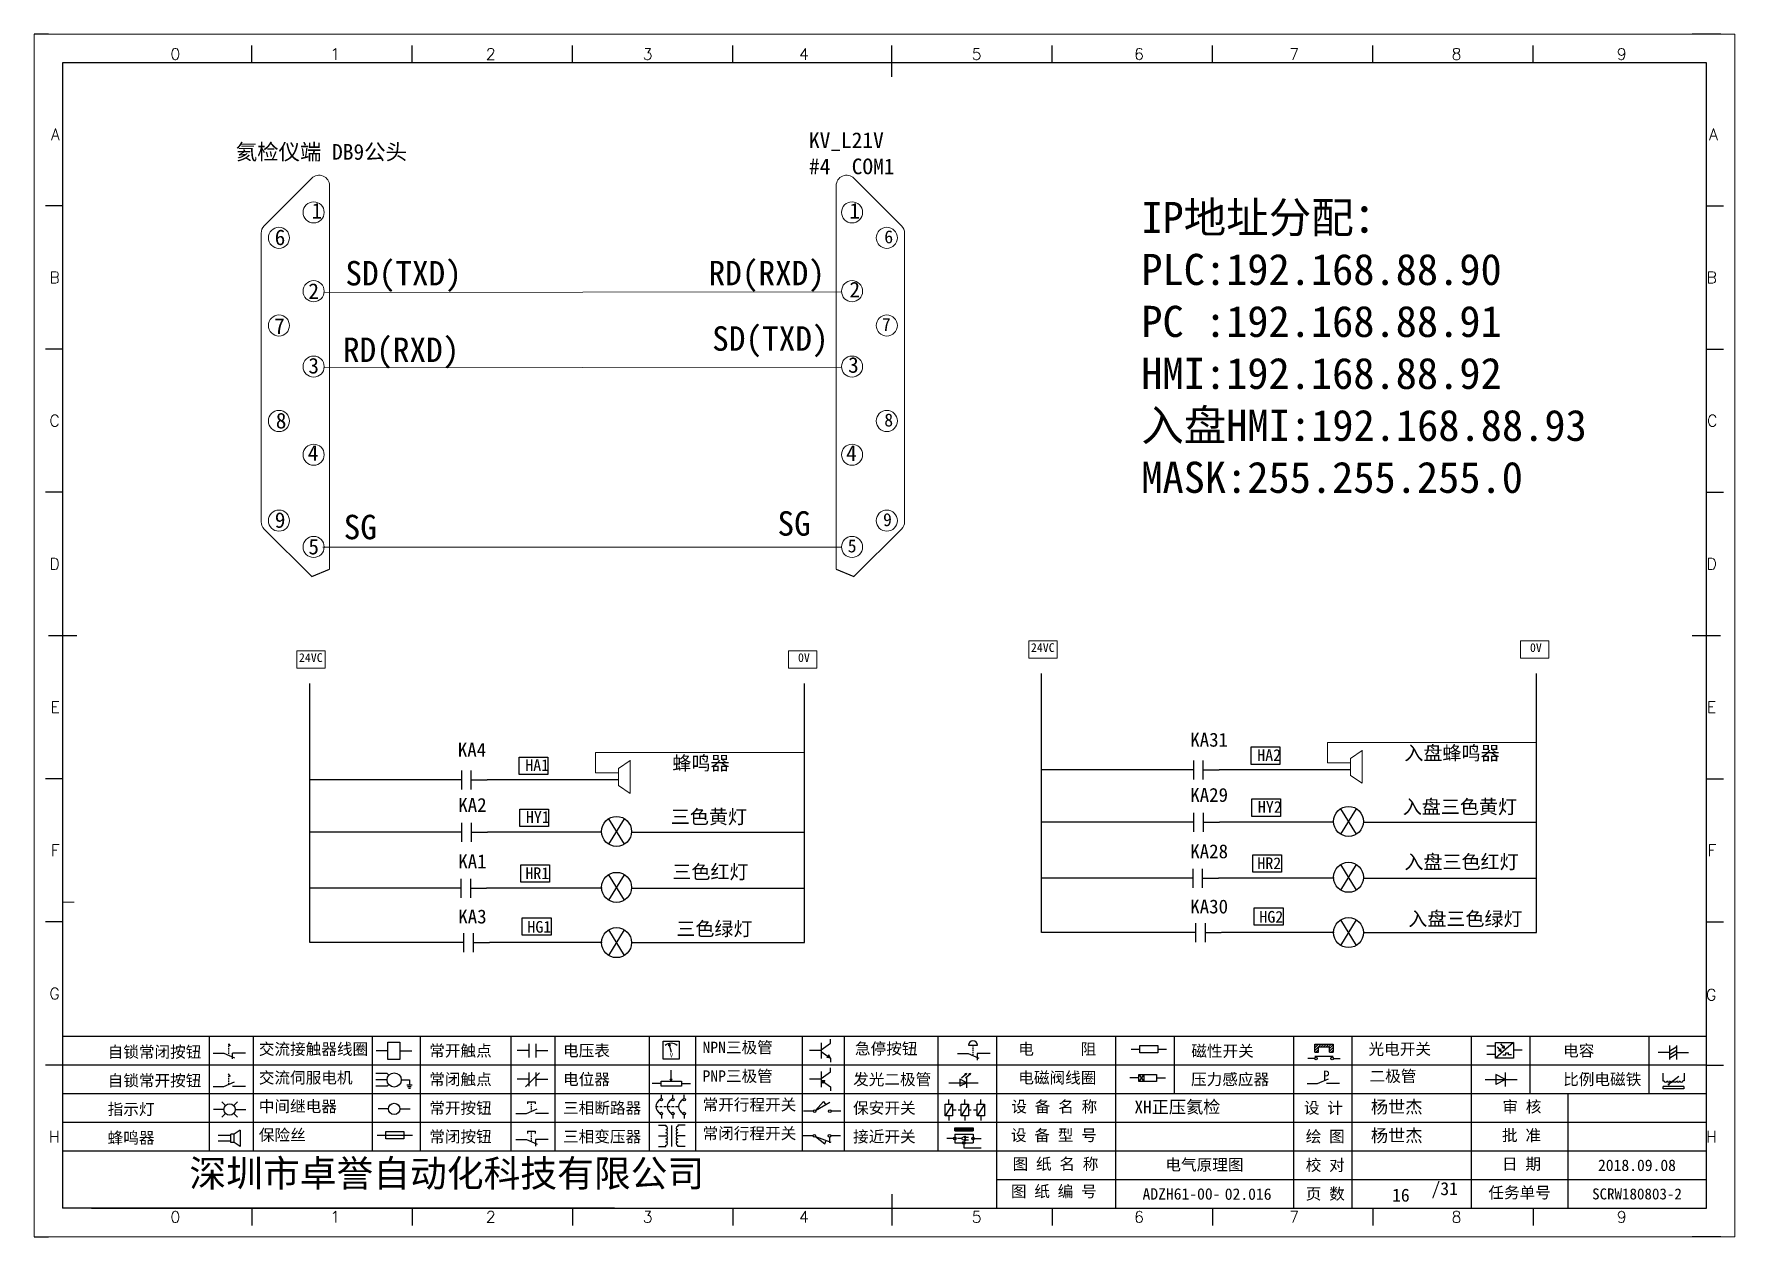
# Model space of a CAD drawing. Header units: millimetres. Extents: x 15130 to 37766, y 5931 to 11073.
# Drawn here: x 22951.5 to 23278.9, y 9420.4 to 9652 of the extents above; entities that cross this region are included whole.
import ezdxf
from ezdxf.enums import TextEntityAlignment as Align

# ---------------------------------------------------------------- set-up
doc = ezdxf.new("R2010")
doc.units = ezdxf.units.MM
doc.layers.add('AE_BOR', color=1, linetype='Continuous')
doc.layers.add('MISC', color=2, linetype='Continuous')
doc.styles.get("Standard").update_dxf_attribs({"font": ''})
doc.styles.add('WD', font='romans.shx', dxfattribs={"bigfont": 'gbcbig.shx'})
doc.styles.add('样式 0', font='')
doc.styles.add('汉字', font='')
doc.styles.get('Standard').set_extended_font_data('SimSun')
doc.styles.get('样式 0').set_extended_font_data('KaiTi_GB2312')
doc.styles.get('汉字').set_extended_font_data('新宋体')

# ---------------------------------------------------------------- blocks, each defined once
blk = doc.blocks.new('磁性开关')
at = {"linetype": 'ByBlock'}
h = blk.add_hatch(dxfattribs=at)
h.set_pattern_fill('ANSI31', color=256, scale=0.1, style=0)
h.paths.add_polyline_path([(-1910.88, -776.69), (-1910.88, -775.29), (-1907.69, -775.29), (-1907.69, -776.69), (-1908.31, -776.69), (-1908.31, -775.79), (-1910.25, -775.79), (-1910.25, -776.69)])
for p, q in [((-1910.91, -777.81), (-1912.09, -777.81)), ((-1910.88, -776.69), (-1910.88, -775.29)), ((-1910.88, -775.29), (-1907.69, -775.29)), ((-1910.88, -776.69), (-1910.25, -776.69)), ((-1910.88, -777.39), (-1907.69, -777.39)), ((-1910.25, -776.69), (-1910.25, -775.79)), ((-1910.25, -775.79), (-1908.31, -775.79)), ((-1908.31, -776.69), (-1908.31, -775.79)), ((-1908.31, -776.69), (-1907.69, -776.69)), ((-1907.69, -775.29), (-1907.69, -776.69)), ((-1907.66, -777.81), (-1906.48, -777.81))]:
    blk.add_line(p, q, dxfattribs=at)
for centre in [(-1910.68, -777.81), (-1907.88, -777.81)]:
    blk.add_circle(centre, 0.225, dxfattribs=at)
blk = doc.blocks.new('*U8')
at = {"linetype": 'ByBlock'}
for p, q in [((-1909.23, -780.45), (-1909.23, -780.67)), ((-1909.23, -780.45), (-1908.92, -780.84)), ((-1909.23, -780.84), (-1909.23, -781.05)), ((-1911.92, -782.07), (-1910.06, -782.07)), ((-1910.06, -782.07), (-1908.18, -782.88)), ((-1909.23, -781.23), (-1909.23, -781.44)), ((-1909.23, -781.61), (-1909.23, -781.83)), ((-1909.23, -782), (-1909.23, -782.21)), ((-1909.23, -782.38), (-1909.23, -782.43)), ((-1908.52, -783.07), (-1908.52, -782.07)), ((-1906.25, -782.07), (-1908.52, -782.07))]:
    blk.add_line(p, q, dxfattribs=at)
blk = doc.blocks.new('*U11')
at = {"linetype": 'ByBlock'}
for p, q in [((-1911.92, -792.89), (-1910.06, -792.89)), ((-1910.06, -792.89), (-1908.18, -792.08)), ((-1908.88, -791.17), (-1909.23, -790.71)), ((-1909.23, -790.71), (-1909.23, -790.92)), ((-1909.23, -791.09), (-1909.23, -791.31)), ((-1909.23, -791.48), (-1909.23, -791.69)), ((-1909.23, -791.86), (-1909.23, -792.08)), ((-1909.23, -792.25), (-1909.23, -792.47)), ((-1906.25, -792.89), (-1908.52, -792.89))]:
    blk.add_line(p, q, dxfattribs=at)
blk = doc.blocks.new('蜂鸣器')
at = {"linetype": 'ByBlock'}
for p, q in [((-1907.17, -795.53), (-1908.25, -796.26)), ((-1907.17, -795.53), (-1907.17, -798.41)), ((-1908.8, -796.48), (-1911.01, -796.48)), ((-1908.8, -797.46), (-1911.01, -797.46)), ((-1908.25, -796.26), (-1908.8, -796.26)), ((-1908.8, -797.68), (-1908.8, -796.26)), ((-1908.25, -797.68), (-1908.8, -797.68)), ((-1908.25, -797.68), (-1908.25, -796.26)), ((-1907.17, -798.41), (-1908.25, -797.68))]:
    blk.add_line(p, q, dxfattribs=at)
blk = doc.blocks.new('指示灯')
at = {"linetype": 'ByBlock'}
for p, q in [((-1854.25, -776.92), (-1856.06, -776.92)), ((-1854.62, -775.59), (-1853.97, -776.23)), ((-1854.62, -778.25), (-1853.97, -777.61)), ((-1851.9, -775.59), (-1852.54, -776.23)), ((-1851.9, -778.25), (-1852.54, -777.61)), ((-1852.26, -776.92), (-1850.45, -776.92))]:
    blk.add_line(p, q, dxfattribs=at)
blk.add_circle((-1853.26, -776.92), 0.992, dxfattribs=at)
blk = doc.blocks.new('光电开关')
at = {"linetype": 'ByBlock'}
h = blk.add_hatch(dxfattribs=at)
h.set_pattern_fill('ANSI31', color=256, scale=0.01, style=0)
h.set_pattern_definition([(45, (0.172267, 0), (-0.0224506403, 0.0224506403), [])])
h.paths.add_polyline_path([(-1882.44, -776.34), (-1882.5, -775.91), (-1882.68, -776.07)])
h.paths.add_polyline_path([(-1882.86, -776.23), (-1882.44, -776.34), (-1882.68, -776.07)])
h.paths.add_polyline_path([(-1883.05, -776.88), (-1883.11, -776.45), (-1883.29, -776.61)])
h.paths.add_polyline_path([(-1883.47, -776.77), (-1883.05, -776.88), (-1883.29, -776.61)])
for p, q in [((-1884.01, -775.96), (-1885.56, -775.96)), ((-1884.01, -777.39), (-1885.56, -777.39)), ((-1880.91, -775.3), (-1884.01, -778.05)), ((-1883.75, -776.09), (-1883.05, -776.88)), ((-1883.11, -776.45), (-1883.47, -776.77)), ((-1883.05, -776.88), (-1883.47, -776.77)), ((-1883.14, -775.55), (-1882.44, -776.34)), ((-1883.05, -776.88), (-1883.11, -776.45)), ((-1882.5, -775.91), (-1882.86, -776.23)), ((-1882.44, -776.34), (-1882.86, -776.23)), ((-1882.78, -777.47), (-1882.23, -777.47)), ((-1882.44, -776.34), (-1882.5, -775.91)), ((-1882.23, -777.47), (-1882.23, -777.14)), ((-1882.23, -777.14), (-1881.78, -777.14)), ((-1881.78, -777.47), (-1881.78, -777.14)), ((-1881.23, -777.47), (-1881.78, -777.47)), ((-1879.37, -776.67), (-1880.91, -776.67))]:
    blk.add_line(p, q, dxfattribs=at)
blk.add_lwpolyline([(-1884.01, -775.3), (-1880.91, -775.3), (-1880.91, -778.05), (-1884.01, -778.05)], close=True, dxfattribs=at)
blk = doc.blocks.new('交流接触器线圈')
at = {"linetype": 'ByBlock'}
for p, q in [((-1880.82, -781.77), (-1882.87, -781.77)), ((-1878.72, -781.77), (-1876.67, -781.77))]:
    blk.add_line(p, q, dxfattribs=at)
blk.add_lwpolyline([(-1880.82, -780.28), (-1878.72, -780.28), (-1878.72, -783.26), (-1880.82, -783.26)], close=True, dxfattribs=at)
blk = doc.blocks.new('交流伺服电机')
at = {"linetype": 'ByBlock'}
for p, q in [((-1880.97, -785.75), (-1882.94, -785.75)), ((-1880.97, -786.85), (-1882.94, -786.85)), ((-1880.97, -785.75), (-1880.65, -786.03)), ((-1878.49, -786.85), (-1877.07, -786.85)), ((-1877.07, -786.85), (-1877.07, -787.72)), ((-1880.97, -787.94), (-1882.94, -787.94)), ((-1880.97, -787.94), (-1880.65, -787.67)), ((-1877.54, -787.72), (-1876.59, -787.72)), ((-1877.38, -788.01), (-1876.75, -788.01)), ((-1877.23, -788.29), (-1876.9, -788.29))]:
    blk.add_line(p, q, dxfattribs=at)
blk.add_circle((-1879.73, -786.85), 1.24, dxfattribs=at)
blk = doc.blocks.new('中间继电器')
at = {"linetype": 'ByBlock'}
for p, q in [((-1880.72, -791.92), (-1882.54, -791.92)), ((-1878.74, -791.92), (-1876.92, -791.92))]:
    blk.add_line(p, q, dxfattribs=at)
blk.add_circle((-1879.73, -791.92), 0.992, dxfattribs=at)
blk = doc.blocks.new('保险丝')
at = {"linetype": 'ByBlock'}
blk.add_line((-1882.72, -796.49), (-1876.55, -796.49), dxfattribs=at)
blk.add_lwpolyline([(-1881.2, -795.86), (-1878.06, -795.86), (-1878.06, -797.12), (-1881.2, -797.12)], close=True, dxfattribs=at)
blk = doc.blocks.new('常开按钮')
at = {"linetype": 'ByBlock'}
for p, q in [((-1910.06, -787.73), (-1908.18, -786.93)), ((-1909.9, -785.68), (-1908.56, -785.68)), ((-1909.9, -785.68), (-1909.9, -786.07)), ((-1909.23, -785.68), (-1909.23, -785.89)), ((-1909.23, -786.06), (-1909.23, -786.28)), ((-1909.23, -786.45), (-1909.23, -786.67)), ((-1909.23, -786.84), (-1909.23, -787.05)), ((-1908.56, -785.68), (-1908.56, -786.07)), ((-1911.92, -787.73), (-1910.06, -787.73)), ((-1909.23, -787.22), (-1909.23, -787.38)), ((-1906.25, -787.73), (-1908.52, -787.73))]:
    blk.add_line(p, q, dxfattribs=at)
blk = doc.blocks.new('常开触点')
at = {"linetype": 'ByBlock'}
for p, q in [((-1853.82, -782.99), (-1853.82, -780.56)), ((-1852.6, -782.99), (-1852.6, -780.56)), ((-1853.82, -781.77), (-1855.88, -781.77)), ((-1852.6, -781.77), (-1850.55, -781.77))]:
    blk.add_line(p, q, dxfattribs=at)
blk = doc.blocks.new('常闭触点')
at = {"linetype": 'ByBlock'}
for p, q in [((-1853.82, -786.77), (-1855.88, -786.77)), ((-1852.01, -785.66), (-1854.43, -788.1)), ((-1853.82, -787.99), (-1853.82, -785.56)), ((-1852.6, -787.99), (-1852.6, -785.56)), ((-1852.6, -786.77), (-1850.55, -786.77))]:
    blk.add_line(p, q, dxfattribs=at)
blk = doc.blocks.new('常闭按钮')
at = {"linetype": 'ByBlock'}
for p, q in [((-1856.13, -792.28), (-1854.28, -792.28)), ((-1854.28, -792.28), (-1852.4, -793.09)), ((-1854.11, -790.83), (-1852.77, -790.83)), ((-1854.11, -790.83), (-1854.11, -791.22)), ((-1853.44, -790.83), (-1853.44, -791.04)), ((-1853.44, -791.21), (-1853.44, -791.43)), ((-1853.44, -791.6), (-1853.44, -791.82)), ((-1853.44, -791.99), (-1853.44, -792.2)), ((-1853.44, -792.37), (-1853.44, -792.53)), ((-1852.77, -790.83), (-1852.77, -791.22)), ((-1850.47, -792.28), (-1852.73, -792.28)), ((-1852.73, -792.28), (-1852.73, -793.43))]:
    blk.add_line(p, q, dxfattribs=at)
blk = doc.blocks.new('电磁阀线圈')
at = {"linetype": 'ByBlock'}
for p, q in [((-1854.61, -795.92), (-1853.75, -797.16)), ((-1853.75, -795.92), (-1854.61, -797.16)), ((-1853.75, -795.92), (-1853.75, -797.16)), ((-1854.61, -796.54), (-1856.17, -796.54)), ((-1851.53, -796.54), (-1849.97, -796.54))]:
    blk.add_line(p, q, dxfattribs=at)
blk.add_lwpolyline([(-1854.61, -795.92), (-1851.53, -795.92), (-1851.53, -797.16), (-1854.61, -797.16)], close=True, dxfattribs=at)
blk = doc.blocks.new('电压表')
at = {"linetype": 'ByBlock'}
for p, q in [((-1814.84, -780.75), (-1814.91, -781.13)), ((-1814.6, -781.05), (-1814.91, -781.13)), ((-1814.84, -780.75), (-1814.46, -782.26)), ((-1814.84, -780.75), (-1814.6, -781.05))]:
    blk.add_line(p, q, dxfattribs=at)
blk.add_lwpolyline([(-1815.84, -780.34), (-1813.07, -780.34), (-1813.07, -783.49), (-1815.84, -783.49)], close=True, dxfattribs=at)
blk.add_arc((-1814.46, -782.26), 1.56, 46.8313, 133.1687, dxfattribs=at)
at = {"linetype": 'ByBlock', "insert": (-1814.7, -782.39), "char_height": 0.75, "width": 0.6768, "attachment_point": 1}
blk.add_mtext('V', dxfattribs=at)
blk = doc.blocks.new('电位器')
at = {"linetype": 'ByBlock'}
for p, q in [((-1814.45, -787.3), (-1814.62, -786.96)), ((-1814.62, -786.96), (-1814.27, -786.96)), ((-1814.45, -787.3), (-1814.45, -785.39)), ((-1814.45, -787.3), (-1814.27, -786.96)), ((-1816.21, -787.75), (-1817.79, -787.75)), ((-1812.68, -787.75), (-1811.1, -787.75))]:
    blk.add_line(p, q, dxfattribs=at)
blk.add_lwpolyline([(-1816.21, -787.3), (-1812.68, -787.3), (-1812.68, -788.2), (-1816.21, -788.2)], close=True, dxfattribs=at)
blk = doc.blocks.new('三相断路器')
at = {"linetype": 'ByBlock'}
for p, q in [((-1816.17, -790.33), (-1816.17, -789.7)), ((-1814.17, -790.33), (-1814.17, -789.7)), ((-1812.18, -790.33), (-1812.18, -789.7)), ((-1817.14, -791.74), (-1816.72, -791.74)), ((-1816.45, -791.74), (-1816.03, -791.74)), ((-1815.76, -791.74), (-1815.34, -791.74)), ((-1815.07, -791.74), (-1814.65, -791.74)), ((-1814.38, -791.74), (-1813.96, -791.74)), ((-1813.69, -791.74), (-1813.27, -791.74)), ((-1816.17, -793.19), (-1816.17, -793.83)), ((-1814.17, -793.19), (-1814.17, -793.83)), ((-1812.18, -793.19), (-1812.18, -793.83))]:
    blk.add_line(p, q, dxfattribs=at)
for centre in [(-1816.17, -790.55), (-1816.17, -792.98), (-1814.17, -790.55), (-1814.17, -792.98), (-1812.18, -790.55), (-1812.18, -792.98)]:
    blk.add_circle(centre, 0.219, dxfattribs=at)
for centre in [(-1815.81, -791.74), (-1813.82, -791.74), (-1811.83, -791.74)]:
    blk.add_arc(centre, 1.32, 115.5791, 244.4209, dxfattribs=at)
blk = doc.blocks.new('三相变压器')
at = {"linetype": 'ByBlock'}
for p, q in [((-1816.69, -795.03), (-1815.37, -795.03)), ((-1815.37, -795.03), (-1815.37, -795.24)), ((-1814.34, -798.7), (-1814.34, -795.04)), ((-1812, -795.03), (-1813.32, -795.03)), ((-1813.32, -795.03), (-1813.32, -795.24)), ((-1816.69, -796.87), (-1815.37, -796.87)), ((-1816.69, -798.71), (-1815.37, -798.71)), ((-1815.37, -798.71), (-1815.37, -798.5)), ((-1812, -796.87), (-1813.32, -796.87)), ((-1813.32, -798.71), (-1813.32, -798.5)), ((-1812, -798.71), (-1813.32, -798.71))]:
    blk.add_line(p, q, dxfattribs=at)
for centre, start, end in [((-1815.37, -795.51), 270, 90), ((-1815.37, -796.06), 270, 90), ((-1813.32, -795.51), 90, 270), ((-1813.32, -796.06), 90, 270), ((-1815.37, -796.6), 270, 90), ((-1815.37, -797.14), 270, 90), ((-1815.37, -797.68), 270, 90), ((-1815.37, -798.23), 270, 90), ((-1813.32, -796.6), 90, 270), ((-1813.32, -797.14), 90, 270), ((-1813.32, -797.68), 90, 270), ((-1813.32, -798.23), 90, 270)]:
    blk.add_arc(centre, 0.271, start, end, dxfattribs=at)
blk = doc.blocks.new('压力感应器')
at = {"linetype": 'ByBlock'}
for p, q in [((-1817.44, -777.73), (-1815.59, -777.73)), ((-1815.59, -777.73), (-1813.71, -776.93)), ((-1811.78, -777.73), (-1814.05, -777.73))]:
    blk.add_line(p, q, dxfattribs=at)
at = {"linetype": 'ByBlock', "insert": (-1814.65, -775.48), "char_height": 1.68, "width": 1.2242, "attachment_point": 1}
blk.add_mtext('{\\fNSimSun|b0|i0|c134|p49;P}', dxfattribs=at)
blk = doc.blocks.new('二极管')
at = {"linetype": 'ByBlock'}
for p, q in [((-1787.52, -776.77), (-1781.92, -776.77)), ((-1783.97, -776.77), (-1785.69, -775.9)), ((-1785.69, -775.9), (-1785.69, -777.65)), ((-1783.97, -776.77), (-1785.69, -777.65)), ((-1783.97, -777.99), (-1783.97, -775.56))]:
    blk.add_line(p, q, dxfattribs=at)
blk = doc.blocks.new('NPN三极管')
at = {"linetype": 'ByBlock'}
for p, q in [((-1785.73, -780.61), (-1785.73, -783.32)), ((-1785.73, -781.82), (-1784.15, -780.66)), ((-1784.15, -780.66), (-1784.15, -779.98)), ((-1785.73, -781.97), (-1787.81, -781.97)), ((-1785.73, -782.11), (-1784.15, -783.27)), ((-1784.41, -782.73), (-1784.74, -783.18)), ((-1784.15, -783.27), (-1784.74, -783.18)), ((-1784.15, -783.27), (-1784.41, -782.73)), ((-1784.15, -783.27), (-1784.15, -783.96))]:
    blk.add_line(p, q, dxfattribs=at)
blk = doc.blocks.new('PNP三极管')
at = {"linetype": 'ByBlock'}
for p, q in [((-1784.9, -786.74), (-1786.98, -786.74)), ((-1784.9, -785.38), (-1784.9, -788.09)), ((-1784.9, -786.59), (-1783.32, -785.43)), ((-1784.9, -786.88), (-1783.32, -788.04)), ((-1784.9, -786.88), (-1784.31, -786.97)), ((-1784.9, -786.88), (-1784.64, -787.42)), ((-1784.31, -786.97), (-1784.64, -787.42)), ((-1783.32, -785.43), (-1783.32, -784.75)), ((-1783.32, -788.04), (-1783.32, -788.73))]:
    blk.add_line(p, q, dxfattribs=at)
blk = doc.blocks.new('常开行程开关')
at = {"linetype": 'ByBlock'}
for p, q in [((-1786.29, -792.3), (-1788.01, -792.3)), ((-1785.89, -792.17), (-1784.52, -790.62)), ((-1785.89, -792.17), (-1783.43, -790.72)), ((-1784.52, -790.62), (-1784.19, -791.17)), ((-1781.48, -792.3), (-1783.21, -792.3))]:
    blk.add_line(p, q, dxfattribs=at)
for centre in [(-1786.07, -792.3), (-1783.42, -792.3)]:
    blk.add_circle(centre, 0.219, dxfattribs=at)
blk = doc.blocks.new('常闭行程开关')
at = {"linetype": 'ByBlock'}
for p, q in [((-1786.34, -796.62), (-1788.07, -796.62)), ((-1785.93, -796.72), (-1783.25, -797.7)), ((-1785.93, -796.72), (-1784.3, -798)), ((-1784.3, -798), (-1784.08, -797.4)), ((-1783.48, -796.84), (-1783.48, -797.85)), ((-1781.54, -796.62), (-1783.26, -796.62))]:
    blk.add_line(p, q, dxfattribs=at)
for centre in [(-1786.12, -796.62), (-1783.48, -796.62)]:
    blk.add_circle(centre, 0.219, dxfattribs=at)
blk = doc.blocks.new('电容')
at = {"linetype": 'ByBlock'}
for p, q in [((-1756.08, -782.99), (-1756.08, -780.56)), ((-1754.86, -780.79), (-1756.08, -781.55)), ((-1754.86, -782.99), (-1754.86, -780.56)), ((-1756.08, -781.77), (-1758.13, -781.77)), ((-1754.86, -781.44), (-1756.08, -782.2)), ((-1754.86, -781.99), (-1756.08, -782.75)), ((-1754.86, -781.77), (-1752.81, -781.77))]:
    blk.add_line(p, q, dxfattribs=at)
blk = doc.blocks.new('发光二极管')
at = {"linetype": 'ByBlock'}
for p, q in [((-1758.01, -786.77), (-1752.89, -786.77)), ((-1754.84, -786.77), (-1756.04, -786.16)), ((-1756.04, -786.16), (-1756.04, -787.39)), ((-1754.84, -786.77), (-1756.04, -787.39)), ((-1755.78, -785.92), (-1754.89, -785.14)), ((-1754.89, -785.14), (-1755.2, -785.22)), ((-1755.2, -785.22), (-1755.01, -785.43)), ((-1755.08, -785.92), (-1754.18, -785.14)), ((-1754.89, -785.14), (-1755.01, -785.43)), ((-1754.84, -787.63), (-1754.84, -785.92)), ((-1754.18, -785.14), (-1754.49, -785.22)), ((-1754.49, -785.22), (-1754.31, -785.43)), ((-1754.18, -785.14), (-1754.31, -785.43))]:
    blk.add_line(p, q, dxfattribs=at)
blk = doc.blocks.new('比例电磁阀')
at = {"linetype": 'ByBlock'}
for p, q in [((-1757.26, -775.38), (-1757.26, -776.71)), ((-1757.26, -776.71), (-1757.05, -776.71)), ((-1753.6, -777.73), (-1757.25, -777.73)), ((-1757.25, -778.13), (-1757.25, -777.73)), ((-1753.6, -778.13), (-1757.25, -778.13)), ((-1754.5, -775.98), (-1756.35, -777.44)), ((-1756.35, -777.44), (-1756.25, -777.25)), ((-1756.35, -777.44), (-1756.15, -777.38)), ((-1756.15, -777.38), (-1756.25, -777.25)), ((-1753.58, -776.71), (-1753.8, -776.71)), ((-1753.6, -777.73), (-1753.6, -778.13)), ((-1753.58, -775.38), (-1753.58, -776.71))]:
    blk.add_line(p, q, dxfattribs=at)
for centre in [(-1756.78, -776.71), (-1756.24, -776.71), (-1755.7, -776.71), (-1755.15, -776.71), (-1754.61, -776.71), (-1754.07, -776.71)]:
    blk.add_arc(centre, 0.271, 180, 0, dxfattribs=at)
blk = doc.blocks.new('保安开关')
at = {"linetype": 'ByBlock'}
for p, q in [((-1757.96, -790.79), (-1757.96, -789.97)), ((-1755.17, -790.79), (-1755.17, -789.97)), ((-1752.39, -790.79), (-1752.39, -789.97)), ((-1757.33, -790.79), (-1758.6, -792.81)), ((-1757.96, -792.81), (-1757.96, -793.62)), ((-1757.33, -791.8), (-1756.72, -791.8)), ((-1756.35, -791.8), (-1755.89, -791.8)), ((-1754.54, -790.79), (-1755.81, -792.81)), ((-1755.17, -792.81), (-1755.17, -793.62)), ((-1754.52, -791.8), (-1754.06, -791.8)), ((-1753.69, -791.8), (-1753.08, -791.8)), ((-1751.75, -790.79), (-1753.02, -792.81)), ((-1752.39, -792.81), (-1752.39, -793.62))]:
    blk.add_line(p, q, dxfattribs=at)
for points in [[(-1758.6, -790.79), (-1757.33, -790.79), (-1757.33, -792.81), (-1758.6, -792.81)], [(-1755.81, -790.79), (-1754.54, -790.79), (-1754.54, -792.81), (-1755.81, -792.81)], [(-1753.02, -790.79), (-1751.75, -790.79), (-1751.75, -792.81), (-1753.02, -792.81)]]:
    blk.add_lwpolyline(points, close=True, dxfattribs=at)
blk = doc.blocks.new('接近开关')
at = {"linetype": 'ByBlock'}
h = blk.add_hatch(dxfattribs=at)
h.set_pattern_fill('ANSI31', color=256, scale=0.01, style=0)
h.set_pattern_definition([(45, (-89.131516, -30.795668), (-0.0224506403, 0.0224506403), [])])
h.paths.add_polyline_path([(-1516.96, -1123.35), (-1516.96, -1122.85), (-1513.76, -1122.85), (-1513.76, -1123.35)])
for p, q in [((-1517.18, -1124.71), (-1518.36, -1124.71)), ((-1516.96, -1123.35), (-1516.96, -1122.85)), ((-1516.96, -1122.85), (-1513.76, -1122.85)), ((-1516.96, -1123.35), (-1513.76, -1123.35)), ((-1516.96, -1123.95), (-1513.76, -1123.95)), ((-1516.96, -1123.95), (-1516.96, -1125.47)), ((-1516.96, -1125.47), (-1513.76, -1125.47)), ((-1515.91, -1124.71), (-1516.45, -1124.71)), ((-1515.11, -1124.31), (-1515.91, -1124.71)), ((-1515.11, -1125.11), (-1515.91, -1124.71)), ((-1515.33, -1124.53), (-1515.17, -1124.53)), ((-1515.33, -1124.88), (-1515.17, -1124.88)), ((-1515.25, -1124.45), (-1515.25, -1124.61)), ((-1515.11, -1124.31), (-1515.11, -1125.11)), ((-1515.11, -1124.48), (-1514.58, -1124.48)), ((-1515.11, -1124.94), (-1514.58, -1124.94)), ((-1513.76, -1122.85), (-1513.76, -1123.35)), ((-1513.76, -1123.95), (-1513.76, -1125.47)), ((-1513.54, -1124.71), (-1512.36, -1124.71)), ((-1515.36, -1125.69), (-1515.36, -1126.36)), ((-1515.36, -1126.36), (-1512.36, -1126.36))]:
    blk.add_line(p, q, dxfattribs=at)
for centre in [(-1516.96, -1124.71), (-1515.36, -1125.47), (-1513.76, -1124.71)]:
    blk.add_circle(centre, 0.225, dxfattribs=at)
blk = doc.blocks.new('电阻')
at = {"linetype": 'ByBlock'}
for p, q in [((-3.09, 0), (-1.57, 0)), ((1.57, 0), (3.09, 0))]:
    blk.add_line(p, q, dxfattribs=at)
blk.add_lwpolyline([(-1.57, 0.63), (1.57, 0.63), (1.57, -0.63), (-1.57, -0.63)], close=True, dxfattribs=at)
blk = doc.blocks.new('急停按钮')
at = {"linetype": 'ByBlock'}
for p, q in [((-1.86, 0), (0, 0)), ((0, 0), (1.88, -0.81)), ((0.06, 1.45), (1.61, 1.45)), ((0.83, 1.45), (0.83, 1.24)), ((0.83, 1.07), (0.83, 0.85)), ((0.83, 0.68), (0.83, 0.47)), ((0.83, 0.29), (0.83, 0.08)), ((3.81, 0), (1.54, 0)), ((1.54, 0), (1.54, -1.15)), ((0.83, -0.09), (0.83, -0.24))]:
    blk.add_line(p, q, dxfattribs=at)
blk.add_arc((0.83, 1.45), 0.774, 0, 180)
blk = doc.blocks.new('电控横A4')
for p, q in [((292, -5), (5, -5)), ((5, -5), (5, -205)), ((292, -205), (292, -5)), ((10.03, -205), (289.53, -205)), ((130.8, -205), (190.75, -205)), ((190.75, -205), (259.54, -205))]:
    blk.add_line(p, q)
at = {"lineweight": 9, "ltscale": 0.1}
for p, q in [((5, -151.57), (7, -151.57)), ((101.34, -205), (130.8, -205)), ((129.44, -205), (129.44, -205)), ((129.44, -205), (129.44, -205)), ((129.44, -205), (129.44, -205)), ((129.44, -205), (129.44, -205))]:
    blk.add_line(p, q, dxfattribs=at)
at = {"linetype": 'ByBlock'}
for p, q in [((292, -175), (5, -175)), ((292, -180), (5, -180)), ((292, -185), (5, -185)), ((292, -190), (5, -190)), ((292, -195), (5, -195)), ((292, -200), (168.03, -200))]:
    blk.add_line(p, q, dxfattribs=at)
at = {"color": 0, "lineweight": -2}
for p, q in [((30.58, -175), (30.58, -195)), ((38.26, -175), (38.26, -195)), ((59.05, -175), (59.05, -195)), ((67.4, -175), (67.4, -195)), ((83.26, -175), (83.26, -195)), ((90.91, -175), (90.91, -195)), ((107.4, -175), (107.4, -195)), ((115.5, -175), (115.5, -195)), ((134.12, -175), (134.12, -195)), ((141.48, -175), (141.48, -195)), ((157.79, -175), (157.79, -195)), ((168.03, -175), (168.03, -204.92)), ((188.84, -175), (188.84, -185)), ((199.08, -175), (199.08, -185)), ((219.89, -175), (219.89, -185)), ((230.12, -175), (230.12, -185)), ((250.93, -175), (250.93, -185)), ((261.17, -175), (261.17, -185)), ((281.98, -175), (281.98, -185)), ((188.84, -185), (188.84, -204.92)), ((219.89, -185), (219.89, -205)), ((230.12, -185), (230.12, -205)), ((250.93, -185), (250.93, -205)), ((267.79, -185), (267.79, -205))]:
    blk.add_line(p, q, dxfattribs=at)
at = {"color": 0, "ltscale": 2}
for p, q in [((292, -205), (292, -183.55)), ((101.34, -205), (5, -205)), ((259.54, -205), (289.53, -205)), ((259.54, -205), (292, -205))]:
    blk.add_line(p, q, dxfattribs=at)
at = {"layer": 'AE_BOR', "lineweight": 30}
for p, q in [((2.53, 0), (0, 0)), ((294.53, 0), (289.53, 0)), ((0, -210), (2.53, -210)), ((294.53, -210), (289.53, -210))]:
    blk.add_line(p, q, dxfattribs=at)
at = {"layer": 'AE_BOR', "color": 1, "lineweight": 15}
for p, q in [((0, 0), (297, 0)), ((0, -210), (0, 0)), ((297, 0), (297, -210)), ((297, -210), (0, -210))]:
    blk.add_line(p, q, dxfattribs=at)
at = {"layer": 'AE_BOR'}
for p, q in [((38.03, -5), (38.03, -2)), ((66.03, -5), (66.03, -2)), ((94.03, -5), (94.03, -2)), ((122.03, -5), (122.03, -2)), ((149.78, -5), (149.78, -2)), ((177.78, -5), (177.78, -2)), ((205.78, -5), (205.78, -2)), ((233.78, -5), (233.78, -2)), ((261.78, -5), (261.78, -2)), ((5, -30), (2, -30)), ((292, -30), (295, -30)), ((5, -55), (2, -55)), ((292, -55), (295, -55)), ((5, -80), (2, -80)), ((292, -80), (295, -80)), ((5, -130), (2, -130)), ((292, -130), (295, -130)), ((5, -155), (2, -155)), ((292, -155), (295, -155)), ((5, -180), (2, -180)), ((292, -180), (295, -180)), ((38.03, -205), (38.03, -208)), ((66.03, -205), (66.03, -208)), ((94.03, -205), (94.03, -208)), ((122.03, -205), (122.03, -208)), ((149.78, -205), (149.78, -208)), ((177.78, -205), (177.78, -208)), ((205.78, -205), (205.78, -208)), ((233.78, -205), (233.78, -208)), ((261.78, -205), (261.78, -208))]:
    blk.add_line(p, q, dxfattribs=at)
at = {"layer": 'AE_BOR', "color": 2, "lineweight": 30}
for p, q in [((149.78, -7.5), (149.78, -2.5)), ((2.5, -105), (7.5, -105)), ((289.5, -105), (294.5, -105)), ((149.78, -202.5), (149.78, -207.5)), ((149.78, -205), (149.78, -207.5))]:
    blk.add_line(p, q, dxfattribs=at)
at = {"linetype": 'ByBlock'}
for name, p in [('*U8', (1943.19, 604.18)), ('交流接触器线圈', (1942.62, 604.27)), ('常开触点', (1940.27, 604.3)), ('电压表', (1925.71, 604.52)), ('NPN三极管', (1923.2, 604.5)), ('磁性开关', (2134.53, 598.96)), ('光电开关', (2139.22, 599.27)), ('电容', (2041.69, 603.98)), ('电位器', (1925.71, 604.52)), ('PNP三极管', (1922.37, 604.27)), ('压力感应器', (2039.72, 594.52)), ('*U11', (1943.19, 609.18)), ('交流伺服电机', (1942.62, 604.27)), ('常闭触点', (1940.27, 604.3)), ('发光二极管', (1917.72, 603.69)), ('电磁阀线圈', (2047.53, 614.3)), ('二极管', (2040.91, 594.27)), ('比例电磁阀', (2041.69, 593.98)), ('指示灯', (1887.41, 589.18)), ('中间继电器', (1942.62, 604.27)), ('常开按钮', (1996.06, 599.3)), ('三相断路器', (1925.71, 604.52)), ('常开行程开关', (1922.37, 604.27)), ('保安开关', (1917.72, 603.98)), ('蜂鸣器', (1943.19, 604.18)), ('保险丝', (1942.62, 604.27)), ('常闭按钮', (1940.27, 599.3)), ('三相变压器', (1925.71, 604.52)), ('常闭行程开关', (1922.37, 604.27)), ('接近开关', (1677.72, 931.9))]:
    blk.add_blockref(name, p, dxfattribs=at)
for name, p in [('急停按钮', (163.12, -177.98)), ('电阻', (194.66, -177.22))]:
    blk.add_blockref(name, p)
at = {"char_height": 2, "attachment_point": 1, "style": '汉字'}
for s, insert in [('{\\fKaiTi_GB2312|b0|i0|c134|p49;自锁常闭按钮}', (12.86, -176.69)), ('{\\fKaiTi_GB2312|b0|i0|c134|p49;交流接触器线圈}', (39.25, -176.19)), ('{\\fKaiTi_GB2312|b0|i0|c134|p49;常开触点}', (69.01, -176.48)), ('{\\fKaiTi_GB2312|b0|i0|c134|p49;电压表}', (92.37, -176.47)), ('{\\fKaiTi_GB2312|b0|i0|c134|p49;NPN三极管}', (116.73, -175.91)), ('{\\fKaiTi_GB2312|b0|i0|c134|p49;急停按钮}', (143.35, -176.12)), ('{\\fKaiTi_GB2312|b0|i0|c134|p49;电      阻}', (171.86, -176.19)), ('{\\fKaiTi_GB2312|b0|i0|c134|p49;磁性开关}', (202.07, -176.53)), ('{\\fKaiTi_GB2312|b0|i0|c134|p49;光电开关}', (233.02, -176.19)), ('{\\fKaiTi_GB2312|b0|i0|c134|p49;电容}', (267, -176.48)), ('{\\fKaiTi_GB2312|b0|i0|c134|p49;交流伺服电机}', (39.25, -181.19)), ('{\\fKaiTi_GB2312|b0|i0|c134|p49;电位器}', (92.37, -181.47)), ('{\\fKaiTi_GB2312|b0|i0|c134|p49;PNP三极管}', (116.73, -180.91)), ('{\\fKaiTi_GB2312|b0|i0|c134|p49;电磁阀线圈}', (171.86, -181.19)), ('{\\fKaiTi_GB2312|b0|i0|c134|p49;压力感应器}', (202.02, -181.47)), ('{\\fKaiTi_GB2312|b0|i0|c134|p49;二极管}', (233.2, -180.91)), ('{\\fKaiTi_GB2312|b0|i0|c134|p49;自锁常开按钮}', (12.86, -181.69)), ('{\\fKaiTi_GB2312|b0|i0|c134|p49;常闭触点}', (69.01, -181.48)), ('{\\fKaiTi_GB2312|b0|i0|c134|p49;发光二极管}', (143.02, -181.48)), ('{\\fKaiTi_GB2312|b0|i0|c134|p49;比例电磁铁}', (267, -181.48)), ('{\\fKaiTi_GB2312|b0|i0|c134|p49;指示灯}', (12.86, -186.69)), ('{\\fKaiTi_GB2312|b0|i0|c134|p49;中间继电器}', (39.25, -186.19)), ('{\\fKaiTi_GB2312|b0|i0|c134|p49;常开按钮}', (69.01, -186.48)), ('{\\fKaiTi_GB2312|b0|i0|c134|p49;三相断路器}', (92.37, -186.47)), ('{\\fKaiTi_GB2312|b0|i0|c134|p49;常开行程开关}', (116.73, -185.91)), ('{\\fKaiTi_GB2312|b0|i0|c134|p49;保安开关}', (143.02, -186.48)), ('{\\fKaiTi_GB2312|b0|i0|c134|p0;设 备 名 称}', (170.65, -186.24)), ('{\\fKaiTi_GB2312|b0|i0|c134|p0;设 计}', (221.72, -186.46)), ('{\\fKaiTi_GB2312|b0|i0|c134|p0;审 核}', (256.39, -186.25)), ('{\\fKaiTi_GB2312|b0|i0|c134|p49;蜂鸣器}', (12.86, -191.69)), ('{\\fKaiTi_GB2312|b0|i0|c134|p49;保险丝}', (39.25, -191.19)), ('{\\fKaiTi_GB2312|b0|i0|c134|p49;常闭按钮}', (69.01, -191.48)), ('{\\fKaiTi_GB2312|b0|i0|c134|p49;三相变压器}', (92.37, -191.47)), ('{\\fKaiTi_GB2312|b0|i0|c134|p49;常闭行程开关}', (116.73, -190.91)), ('{\\fKaiTi_GB2312|b0|i0|c134|p49;接近开关}', (143.02, -191.48)), ('{\\fKaiTi_GB2312|b0|i0|c134|p0;设 备 型 号}', (170.58, -191.24)), ('{\\fKaiTi_GB2312|b0|i0|c134|p0;绘 图}', (222.05, -191.46)), ('{\\fKaiTi_GB2312|b0|i0|c134|p0;批 准}', (256.32, -191.25)), ('{\\fKaiTi_GB2312|b0|i0|c134|p0;图 纸 名 称}', (170.86, -196.24)), ('{\\fKaiTi_GB2312|b0|i0|c134|p0;日 期}', (256.32, -196.25)), ('{\\fKaiTi_GB2312|b0|i0|c134|p0;校 对}', (222.05, -196.46)), ('{\\fKaiTi_GB2312|b0|i0|c134|p0;图 纸 编 号}', (170.57, -201.03)), ('{\\fKaiTi_GB2312|b0|i0|c134|p0;页 数}', (222.05, -201.46)), ('{\\fKaiTi_GB2312|b0|i0|c134|p0;任务单号}', (253.94, -201.25))]:
    blk.add_mtext(s, dxfattribs=dict(at, insert=insert))
for s, insert, char_height, width, attachment_point in [('{\\fKaiTi_GB2312|b0|i0|c134|p49;XH正压氦检}', (192.15, -186.2), 2.2, 26.5767, 1), ('{\\fKaiTi_GB2312|b0|i0|c134|p49;杨世杰}', (233.43, -186.2), 2.2, 15.3175, 1), ('{\\fKaiTi_GB2312|b0|i0|c134|p49;杨世杰}', (233.43, -191.2), 2.2, 15.3175, 1), ('{\\fKaiTi_GB2312|b0|i0|c134|p49;2018.09.08}', (279.89, -197.5), 2, 24.2172, 5), ('{\\fKaiTi_GB2312|b0|i0|c134|p49;SCRW180803-2}', (279.89, -202.5), 1.92, 24.2172, 5)]:
    blk.add_mtext(s, dxfattribs=dict(insert=insert, char_height=char_height, width=width, attachment_point=attachment_point))
at = {"color": 0, "lineweight": -2}
for s, insert, char_height, width, attachment_point in [('深圳市卓誉自动化科技有限公司', (27.14, -196.53), 4.7064, 96.1138, 1), ('{\\C256;ADZH61-00-}', (200.36, -202.5), 2, 31.0482, 5)]:
    blk.add_mtext(s, dxfattribs=dict(at, insert=insert, char_height=char_height, width=width, attachment_point=attachment_point))
at = {"color": 0, "linetype": 'ByBlock', "lineweight": -2, "insert": (242.64, -201.84), "char_height": 4.2689, "width": 20.8102, "attachment_point": 5}
blk.add_mtext('  {\\H0.53119x; /31}', dxfattribs=at)
at = {"layer": 'AE_BOR', "style": 'WD'}
for s, p in [('0', (24.67, -4.5)), ('1', (52.6, -4.5)), ('2', (79.75, -4.5)), ('3', (107.15, -4.5)), ('4', (134.45, -4.5)), ('5', (164.59, -4.5)), ('6', (192.94, -4.5)), ('7', (220.04, -4.5)), ('8', (248.37, -4.5)), ('9', (277.23, -4.5)), ('0', (24.67, -207.5)), ('1', (52.6, -207.5)), ('2', (79.75, -207.5)), ('3', (107.15, -207.5)), ('4', (134.45, -207.5)), ('5', (164.59, -207.5)), ('6', (192.94, -207.5)), ('7', (220.04, -207.5)), ('8', (248.37, -207.5)), ('9', (277.23, -207.5))]:
    blk.add_text(s, height=2, dxfattribs=at).set_placement(p, align=Align.CENTER)
for s, p in [('A', (4.5, -17.5)), ('A', (294.03, -17.5)), ('B', (4.5, -42.5)), ('B', (293.84, -42.5)), ('C', (4.5, -67.5)), ('C', (293.93, -67.5)), ('D', (4.5, -92.5)), ('D', (293.84, -92.5)), ('E', (4.5, -117.5)), ('E', (293.74, -117.5)), ('F', (4.5, -142.5)), ('F', (293.74, -142.5)), ('F', (293.74, -142.5)), ('G', (4.5, -167.5)), ('G', (293.74, -167.72)), ('H', (4.5, -192.5)), ('H', (293.84, -192.5))]:
    blk.add_text(s, height=2, dxfattribs=at).set_placement(p, align=Align.MIDDLE_RIGHT)

msp = doc.modelspace()

# ---------------------------------------------------------------- linework, layer by layer
at = {"lineweight": 0}
for p, q in [((23004.951, 9624.179), (22995.797, 9615.032)), ((23109.319, 9624.179), (23118.473, 9615.032)), ((23008.364, 9622.765), (23008.364, 9548.949)), ((23105.906, 9622.765), (23105.906, 9548.949)), ((22995.211, 9613.618), (22995.211, 9558.096)), ((23119.059, 9613.618), (23119.059, 9558.096)), ((23004.951, 9547.535), (22995.797, 9556.682)), ((23109.319, 9547.535), (23118.473, 9556.682)), ((23107.011, 9553.179), (23007.051, 9553.179)), ((23200.494, 9511.671), (23200.494, 9515.618)), ((23200.494, 9515.618), (23240.721, 9515.618)), ((23059.586, 9509.742), (23059.586, 9513.689)), ((23059.586, 9513.689), (23099.813, 9513.689)), ((23204.895, 9512.5), (23207.16, 9514.081)), ((23204.895, 9509.241), (23204.895, 9512.5)), ((23207.153, 9514.129), (23207.153, 9507.736)), ((23063.957, 9509.742), (23059.586, 9509.742)), ((23063.986, 9510.571), (23066.252, 9512.152)), ((23063.986, 9507.311), (23063.986, 9510.571)), ((23066.245, 9512.2), (23066.245, 9505.807)), ((23204.866, 9511.671), (23200.494, 9511.671)), ((23207.153, 9507.736), (23204.895, 9509.241)), ((23066.245, 9505.807), (23063.986, 9507.311))]:
    msp.add_line(p, q, dxfattribs=at)
at = {"color": 0, "linetype": 'Continuous', "lineweight": 13}
for p, q in [((23007.328, 9602.223), (23106.935, 9602.349)), ((23007.326, 9587.702), (23106.933, 9587.827))]:
    msp.add_line(p, q, dxfattribs=at)
for p, q in [((23004.951, 9547.535), (23008.364, 9548.949)), ((23105.906, 9548.949), (23109.319, 9547.535)), ((23171.65, 9510.323), (23145.452, 9510.331)), ((23204.921, 9510.317), (23179.643, 9510.323)), ((23030.741, 9508.394), (23004.544, 9508.402)), ((23064.013, 9508.388), (23038.734, 9508.394)), ((23202.981, 9502.847), (23205.994, 9497.955)), ((23205.994, 9502.847), (23202.981, 9497.955)), ((23062.072, 9500.918), (23065.085, 9496.026)), ((23065.085, 9500.918), (23062.072, 9496.026)), ((23171.687, 9500.242), (23145.452, 9500.242)), ((23201.652, 9500.242), (23179.679, 9500.242)), ((23207.352, 9500.242), (23240.721, 9500.242)), ((23030.778, 9498.313), (23004.544, 9498.313)), ((23060.743, 9498.313), (23038.771, 9498.313)), ((23066.444, 9498.313), (23099.813, 9498.313)), ((23062.072, 9490.156), (23065.085, 9485.264)), ((23065.085, 9490.156), (23062.072, 9485.264)), ((23171.531, 9489.467), (23145.452, 9489.467)), ((23201.761, 9489.467), (23179.524, 9489.467)), ((23202.981, 9492.085), (23205.994, 9487.193)), ((23205.994, 9492.085), (23202.981, 9487.193)), ((23207.316, 9489.467), (23240.721, 9489.467)), ((23030.623, 9487.537), (23004.544, 9487.537)), ((23060.853, 9487.537), (23038.616, 9487.537)), ((23066.408, 9487.537), (23099.813, 9487.537)), ((23065.085, 9479.513), (23062.072, 9474.62)), ((23062.072, 9479.513), (23065.085, 9474.62)), ((23205.994, 9481.442), (23202.981, 9476.549)), ((23202.981, 9481.442), (23205.994, 9476.549)), ((23031.144, 9477.093), (23004.544, 9477.093)), ((23060.853, 9477.093), (23039.137, 9477.093)), ((23066.408, 9477.093), (23099.813, 9477.093)), ((23172.053, 9479.022), (23145.452, 9479.022)), ((23201.761, 9479.022), (23180.045, 9479.022)), ((23207.316, 9479.022), (23240.721, 9479.022))]:
    msp.add_line(p, q)
at = {"lineweight": -3}
for p, q in [((23145.452, 9479.022), (23145.452, 9528.866)), ((23240.721, 9479.022), (23240.721, 9528.866)), ((23004.544, 9477.093), (23004.544, 9526.937)), ((23099.813, 9477.093), (23099.813, 9526.937))]:
    msp.add_line(p, q, dxfattribs=at)
at = {"color": 1, "lineweight": 0}
for points in [[(23143.004, 9535.178), (23148.464, 9535.178), (23148.464, 9531.818), (23143.004, 9531.818)], [(23237.642, 9535.178), (23243.102, 9535.178), (23243.102, 9531.818), (23237.642, 9531.818)], [(23002.096, 9533.249), (23007.556, 9533.249), (23007.556, 9529.889), (23002.096, 9529.889)], [(23096.733, 9533.249), (23102.193, 9533.249), (23102.193, 9529.889), (23096.733, 9529.889)]]:
    msp.add_lwpolyline(points, close=True, dxfattribs=at)
at = {"color": 1, "lineweight": -2}
for points in [[(23044.868, 9512.801), (23050.394, 9512.801), (23050.394, 9509.435), (23044.868, 9509.435)], [(23185.777, 9514.73), (23191.302, 9514.73), (23191.302, 9511.364), (23185.777, 9511.364)], [(23044.979, 9502.795), (23050.504, 9502.795), (23050.504, 9499.429), (23044.979, 9499.429)], [(23185.888, 9504.724), (23191.413, 9504.724), (23191.413, 9501.358), (23185.888, 9501.358)], [(23186.104, 9493.998), (23191.63, 9493.998), (23191.63, 9490.632), (23186.104, 9490.632)], [(23045.196, 9492.069), (23050.721, 9492.069), (23050.721, 9488.703), (23045.196, 9488.703)], [(23186.391, 9483.789), (23191.916, 9483.789), (23191.916, 9480.423), (23186.391, 9480.423)], [(23045.482, 9481.86), (23051.008, 9481.86), (23051.008, 9478.493), (23045.482, 9478.493)]]:
    msp.add_lwpolyline(points, close=True, dxfattribs=at)
at = {"lineweight": 0}
for centre in [(23005.309, 9617.618), (23108.961, 9617.618), (22998.627, 9612.724), (23115.643, 9612.724), (23005.309, 9602.451), (23108.961, 9602.451), (22998.627, 9595.858), (23115.643, 9595.858), (23005.309, 9587.95), (23108.961, 9587.95), (22998.627, 9577.473), (23115.643, 9577.473), (23005.309, 9570.976), (23108.961, 9570.976), (22998.627, 9558.293), (23115.643, 9558.293), (23005.309, 9553.238), (23108.961, 9553.238)]:
    msp.add_circle(centre, 2.032, dxfattribs=at)
for centre in [(23204.526, 9500.408), (23063.617, 9498.479), (23063.617, 9487.717), (23204.526, 9489.646), (23063.617, 9477.074), (23204.526, 9479.003)]:
    msp.add_circle(centre, 2.887)
for centre, start, end in [((23006.364, 9622.765), 0, 134.98104), ((23107.906, 9622.765), 45.01896, 180), ((22997.211, 9613.618), 134.98104, 180), ((23117.059, 9613.618), 0, 45.01896), ((22997.211, 9558.096), 180, 225.01896), ((23117.059, 9558.096), 314.98104, 0)]:
    msp.add_arc(centre, 2, start, end, dxfattribs=at)

# ---------------------------------------------------------------- block references
at = {"xscale": 1.1025, "yscale": 1.1025, "zscale": 1.1025}
msp.add_blockref('电控横A4', (22951.48, 9651.951), dxfattribs=at)
at = {"linetype": 'ByBlock', "xscale": 1.5, "yscale": 1.5, "zscale": 1.5}
for p in [(25814.555, 10681.055), (25955.464, 10682.984), (25814.592, 10670.974), (25955.501, 10672.904), (25814.437, 10660.199), (25955.346, 10662.128), (25955.867, 10651.683), (25814.958, 10649.754)]:
    msp.add_blockref('常开触点', p, dxfattribs=at)

# ---------------------------------------------------------------- texts
for s, height, p in [('7', 2.5, (23114.7, 9594.803)), ('3', 3, (23004.292, 9586.616)), ('3', 3, (23108.204, 9586.755)), ('3', 3, (23108.204, 9586.755)), ('9', 3, (22997.839, 9556.907)), ('5', 3, (23004.292, 9551.802)), ('5', 2.5, (23108.125, 9552.183))]:
    msp.add_text(s, height=height).set_placement(p)
at = {"color": 7, "lineweight": -2}
for s, p in [('HA1', (23046.051, 9510.12)), ('HA2', (23186.959, 9512.05)), ('HY1', (23046.173, 9500.132)), ('HY2', (23187.081, 9502.061)), ('HR2', (23186.985, 9491.236)), ('HR1', (23046.077, 9489.307)), ('HG2', (23187.368, 9480.919)), ('HG1', (23046.459, 9478.989))]:
    msp.add_text(s, height=2.25, dxfattribs=at).set_placement(p)
at = {"lineweight": 0, "insert": (22990.307, 9630.785), "char_height": 3.024, "width": 34.3584, "attachment_point": 1}
msp.add_mtext('氦检仪端 DB9公头', dxfattribs=at)
at = {"attachment_point": 1}
for s, insert, char_height, width in [('KV_L21V\\P#4  COM1', (23100.664, 9633.031), 3.024, 35), ('{\\fSimSun|b0|i0|c134|p2;1}', (23004.901, 9619.423), 3, 5.55827), ('{\\fSimSun|b0|i0|c134|p2;1}', (23108.454, 9619.423), 3, 5.55827), ('{\\fSimSun|b0|i0|c134|p2;6}', (22997.813, 9614.322), 3, 5.55827), ('{\\fSimSun|b0|i0|c134|p2;6}', (23115.16, 9614.169), 2.5, 5.55827), ('{\\fSimSun|b0|i0|c134|p2;2}', (23004.296, 9603.973), 3, 5.55827), ('{\\fSimSun|b0|i0|c134|p2;2}', (23108.454, 9604.256), 3, 5.55827), ('{\\fSimSun|b0|i0|c134|p2;7}', (22997.707, 9597.229), 3, 5.55827), ('{\\fSimSun|b0|i0|c134|p2;8}', (22998.024, 9579.044), 3, 5.55827), ('{\\fSimSun|b0|i0|c134|p2;8}', (23115.16, 9578.918), 2.5, 5.55827), ('{\\fSimSun|b0|i0|c134|p2;4}', (23004.183, 9572.826), 3, 5.55827), ('{\\fSimSun|b0|i0|c134|p2;4}', (23107.819, 9572.781), 3, 5.55827), ('{\\fSimSun|b0|i0|c134|p2;9}', (23114.922, 9559.738), 2.5, 5.55827), ('{\\fSimSun|b0|i0|c134|p2;蜂鸣器}', (23074.363, 9512.984), 2.688, 37.74877), ('{入盘蜂鸣器}', (23215.272, 9514.913), 2.688, 37.74877), ('{\\fSimSun|b0|i0|c134|p2;三色黄灯}', (23074.06, 9502.639), 2.688, 37.74877), ('{入盘三色黄灯}', (23214.968, 9504.568), 2.688, 37.74877), ('{入盘三色红灯}', (23215.272, 9493.965), 2.688, 37.74877), ('{\\fSimSun|b0|i0|c134|p2;三色红灯}', (23074.363, 9492.036), 2.688, 37.74877), ('入盘三色绿灯', (23216.031, 9483.013), 2.688, 37.74877), ('{\\fSimSun|b0|i0|c134|p2;三色绿灯}', (23075.122, 9481.084), 2.688, 37.74877)]:
    msp.add_mtext(s, dxfattribs=dict(at, insert=insert, char_height=char_height, width=width))
at = {"color": 3, "lineweight": 211, "insert": (23164.634, 9619.647), "char_height": 6, "width": 372.67156, "attachment_point": 1}
msp.add_mtext('IP地址分配：\\PPLC:192.168.88.90\\PPC :192.168.88.91\\PHMI:192.168.88.92\\P入盘HMI:192.168.88.93\\PMASK:255.255.255.0', dxfattribs=at)
at = {"color": 0, "lineweight": -2}
for s, insert, char_height, width, attachment_point in [('SD(TXD)', (23011.424, 9608.268), 4.7064, 12.1004, 1), ('RD(RXD)', (23081.326, 9608.297), 4.7064, 12.1004, 1), ('SD(TXD)', (23082.031, 9595.7), 4.7064, 12.1004, 1), ('RD(RXD)', (23010.949, 9593.532), 4.7064, 12.1004, 1), ('SG', (23011.089, 9559.419), 4.7064, 12.1004, 1), ('SG', (23094.601, 9560.106), 4.7064, 12.1004, 1), ('电气原理图', (23176.788, 9434.207), 2.205, 34.2306, 5), ('02.016', (23180.703, 9429.781), 2.205, 5.72397, 1)]:
    msp.add_mtext(s, dxfattribs=dict(at, insert=insert, char_height=char_height, width=width, attachment_point=attachment_point))
at = {"char_height": 2.6754, "width": 5.97017, "attachment_point": 1, "style": '样式 0'}
for s, insert in [('\\pi-0.08632;KA4', (23033.148, 9515.534)), ('KA31', (23174.057, 9517.463)), ('KA29', (23174.057, 9506.846)), ('KA2', (23033.148, 9504.917)), ('KA28', (23174.057, 9495.989)), ('KA1', (23033.148, 9494.06)), ('KA3', (23033.148, 9483.443)), ('KA30', (23174.057, 9485.372))]:
    msp.add_mtext(s, dxfattribs=dict(at, insert=insert))
at = {"color": 0, "linetype": 'ByBlock', "lineweight": -2, "insert": (23214.603, 9428.458), "char_height": 2.5, "width": 5.1278, "attachment_point": 5}
msp.add_mtext('16', dxfattribs=at)
at = {"layer": 'MISC', "color": 0, "char_height": 1.68, "attachment_point": 1, "style": '样式 0'}
for s, insert, width in [('{\\fNSimSun|b0|i0|c134|p49;24VC}', (23002.477, 9532.77), 4.21413), ('\\pi0.60539;{\\fNSimSun|b0|i0|c134|p49;0V}', (23097.939, 9532.77), 4.79202), ('{\\fNSimSun|b0|i0|c134|p49;24VC}', (23143.385, 9534.699), 4.21413), ('\\pi0.60539;{\\fNSimSun|b0|i0|c134|p49;0V}', (23238.847, 9534.699), 4.79202)]:
    msp.add_mtext(s, dxfattribs=dict(at, insert=insert, width=width))

doc.saveas('drawing.dxf')
